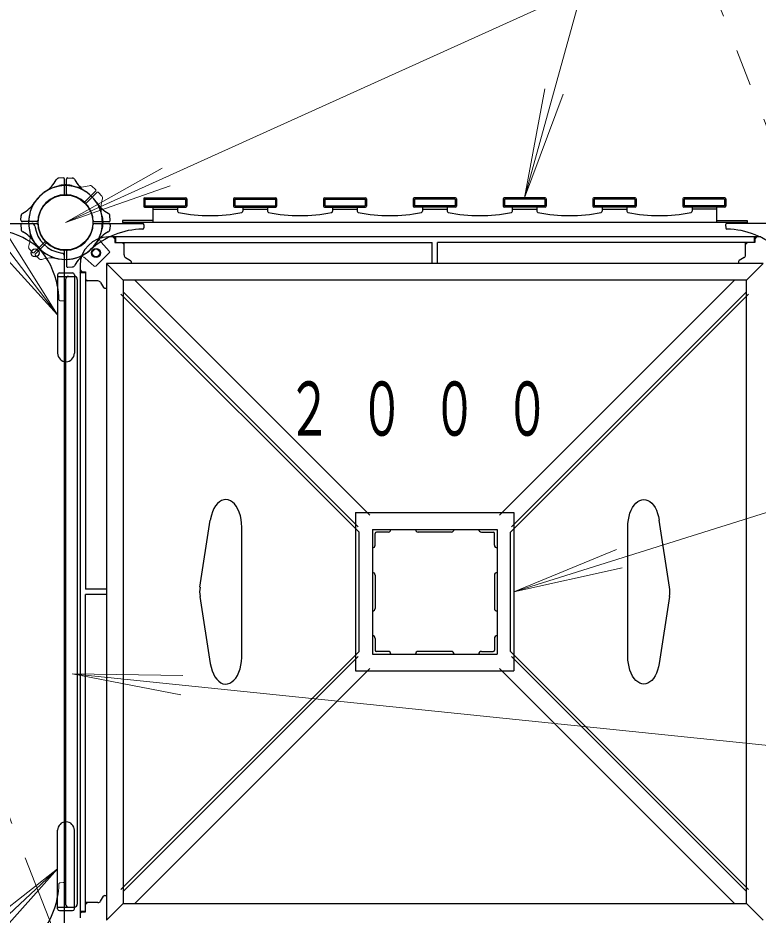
# Model space of a CAD drawing. Units: millimetres on the paper. Extents: x -385 to 0, y -594 to 267.
# Drawn here: x -219.91 to -199.87, y 152.47 to 176.77 of the extents above; entities that cross this region are included whole.
import ezdxf

# ---------------------------------------------------------------- set-up
doc = ezdxf.new("R2010")
doc.units = ezdxf.units.MM
doc.linetypes.add('USER1', pattern=[4.5, 2.5, -2])
doc.linetypes.add('USER2', pattern=[6, 3, -1, 1, -1])
doc.layers.add('LY_1', color=7, linetype='Continuous', lineweight=25)
doc.styles.add('ＭＳ ゴシック', font='')
doc.styles.get('ＭＳ ゴシック').set_extended_font_data('MS Gothic')

msp = doc.modelspace()

# ---------------------------------------------------------------- linework, layer by layer
at = {"layer": 'LY_1', "linetype": 'USER2', "lineweight": 13}
for p, q in [((-198.626, 171.226), (-209.955, 200.214)), ((-218.626, 151.226), (-229.955, 180.214))]:
    msp.add_line(p, q, dxfattribs=at)
at = {"layer": 'LY_1', "lineweight": 13}
for p, q in [((-201.88, 187.532), (-206.192, 171.892)), ((-197.175, 180.926), (-218.626, 171.226)), ((-206.192, 171.892), (-205.65, 174.843)), ((-206.192, 171.892), (-205.146, 174.704)), ((-222.854, 173.981), (-218.84, 168.726)), ((-218.626, 171.226), (-216.01, 172.695)), ((-218.626, 171.226), (-215.795, 172.219)), ((-218.091, 171.796), (-217.813, 172.073)), ((-218.056, 171.76), (-217.778, 172.038)), ((-217.814, 172.121), (-217.91, 172.211)), ((-217.73, 172.037), (-217.641, 171.941)), ((-218.84, 168.726), (-220.446, 171.26)), ((-218.84, 168.726), (-220.862, 170.942)), ((-219.196, 170.691), (-219.473, 170.413)), ((-219.16, 170.656), (-219.438, 170.378)), ((-217.44, 170.454), (-217.66, 170.69)), ((-219.521, 170.414), (-219.604, 170.503)), ((-219.437, 170.33), (-219.348, 170.247)), ((-217.807, 170.041), (-217.44, 170.408)), ((-217.854, 170.04), (-218.09, 170.26)), ((-182.779, 168.662), (-206.482, 161.226)), ((-206.482, 161.226), (-203.709, 162.37)), ((-206.482, 161.226), (-203.553, 161.871)), ((-218.45, 159.001), (-215.503, 158.435)), ((-218.45, 159.001), (-215.45, 158.955)), ((-193.026, 156.382), (-218.45, 159.001)), ((-231.663, 141.753), (-218.84, 153.726)), ((-218.84, 153.726), (-221.203, 151.877)), ((-218.84, 153.726), (-220.846, 151.495))]:
    msp.add_line(p, q, dxfattribs=at)
at = {"layer": 'LY_1'}
for p, q in [((-218.685, 172.433), (-218.806, 172.429)), ((-218.651, 172.007), (-218.651, 172.4)), ((-218.601, 172.007), (-218.601, 172.4)), ((-218.566, 172.433), (-218.435, 172.428)), ((-218.792, 172.212), (-218.792, 172.214)), ((-218.792, 172.212), (-218.792, 172.214)), ((-218.459, 172.212), (-218.459, 172.214)), ((-218.459, 172.212), (-218.459, 172.214)), ((-216.509, 171.867), (-216.509, 171.667)), ((-216.484, 171.892), (-215.367, 171.892)), ((-216.474, 171.857), (-216.474, 171.677)), ((-216.474, 171.857), (-215.377, 171.857)), ((-215.377, 171.857), (-215.377, 171.677)), ((-215.342, 171.867), (-215.342, 171.667)), ((-214.076, 171.867), (-214.076, 171.667)), ((-214.051, 171.892), (-212.934, 171.892)), ((-214.041, 171.857), (-214.041, 171.677)), ((-214.041, 171.857), (-212.944, 171.857)), ((-212.944, 171.857), (-212.944, 171.677)), ((-212.909, 171.867), (-212.909, 171.667)), ((-211.642, 171.867), (-211.642, 171.667)), ((-211.617, 171.892), (-210.501, 171.892)), ((-211.607, 171.857), (-211.607, 171.677)), ((-211.607, 171.857), (-210.511, 171.857)), ((-210.511, 171.857), (-210.511, 171.677)), ((-210.476, 171.867), (-210.476, 171.667)), ((-209.209, 171.867), (-209.209, 171.667)), ((-208.067, 171.892), (-209.184, 171.892)), ((-209.174, 171.857), (-209.174, 171.677)), ((-208.077, 171.857), (-209.174, 171.857)), ((-208.077, 171.857), (-208.077, 171.677)), ((-208.042, 171.867), (-208.042, 171.667)), ((-206.776, 171.867), (-206.776, 171.667)), ((-205.634, 171.892), (-206.751, 171.892)), ((-206.741, 171.857), (-206.741, 171.677)), ((-205.644, 171.857), (-206.741, 171.857)), ((-205.644, 171.857), (-205.644, 171.677)), ((-205.609, 171.867), (-205.609, 171.667)), ((-204.342, 171.867), (-204.342, 171.667)), ((-203.201, 171.892), (-204.317, 171.892)), ((-204.307, 171.857), (-204.307, 171.677)), ((-203.211, 171.857), (-204.307, 171.857)), ((-203.211, 171.857), (-203.211, 171.677)), ((-203.176, 171.867), (-203.176, 171.667)), ((-201.909, 171.867), (-201.909, 171.667)), ((-200.767, 171.892), (-201.884, 171.892)), ((-201.874, 171.857), (-201.874, 171.677)), ((-200.777, 171.857), (-201.874, 171.857)), ((-200.777, 171.857), (-200.777, 171.677)), ((-200.742, 171.867), (-200.742, 171.667)), ((-216.484, 171.642), (-215.367, 171.642)), ((-216.474, 171.677), (-215.377, 171.677)), ((-216.259, 171.642), (-216.259, 171.226)), ((-216.259, 171.589), (-215.592, 171.589)), ((-215.592, 171.642), (-215.592, 171.533)), ((-214.051, 171.642), (-212.934, 171.642)), ((-214.041, 171.677), (-212.944, 171.677)), ((-213.826, 171.642), (-213.826, 171.533)), ((-213.826, 171.589), (-213.159, 171.589)), ((-213.159, 171.642), (-213.159, 171.533)), ((-211.617, 171.642), (-210.501, 171.642)), ((-211.607, 171.677), (-210.511, 171.677)), ((-211.392, 171.642), (-211.392, 171.533)), ((-211.392, 171.589), (-210.726, 171.589)), ((-210.726, 171.642), (-210.726, 171.533)), ((-208.067, 171.642), (-209.184, 171.642)), ((-208.077, 171.677), (-209.174, 171.677)), ((-208.959, 171.642), (-208.959, 171.533)), ((-208.959, 171.589), (-208.292, 171.589)), ((-208.292, 171.642), (-208.292, 171.533)), ((-205.634, 171.642), (-206.751, 171.642)), ((-205.644, 171.677), (-206.741, 171.677)), ((-206.526, 171.642), (-206.526, 171.533)), ((-206.526, 171.589), (-205.859, 171.589)), ((-205.859, 171.642), (-205.859, 171.533)), ((-203.201, 171.642), (-204.317, 171.642)), ((-203.211, 171.677), (-204.307, 171.677)), ((-204.092, 171.642), (-204.092, 171.533)), ((-204.092, 171.589), (-203.426, 171.589)), ((-203.426, 171.642), (-203.426, 171.533)), ((-200.767, 171.642), (-201.884, 171.642)), ((-200.777, 171.677), (-201.874, 171.677)), ((-201.659, 171.642), (-201.659, 171.533)), ((-200.992, 171.589), (-201.659, 171.589)), ((-200.992, 171.642), (-200.992, 171.226)), ((-219.833, 171.285), (-219.828, 171.416)), ((-219.833, 171.285), (-219.829, 171.406)), ((-217.64, 171.392), (-217.637, 171.392)), ((-217.419, 171.285), (-217.423, 171.416)), ((-217.419, 171.285), (-217.423, 171.406)), ((-217.084, 171.279), (-217.084, 171.226)), ((-216.259, 171.279), (-217.084, 171.279)), ((-200.992, 171.279), (-200.167, 171.279)), ((-200.167, 171.279), (-200.167, 171.226)), ((-224.876, 171.201), (-219.407, 171.201)), ((-219.833, 171.166), (-219.829, 171.045)), ((-219.407, 171.251), (-219.8, 171.251)), ((-217.845, 171.251), (-217.452, 171.251)), ((-217.845, 171.201), (-216.535, 171.201)), ((-217.64, 171.059), (-217.637, 171.059)), ((-217.419, 171.166), (-217.423, 171.045)), ((-200.167, 171.226), (-217.084, 171.226)), ((-216.502, 171.166), (-216.506, 171.078)), ((-200.75, 171.166), (-200.745, 171.078)), ((-199.407, 171.201), (-200.716, 171.201)), ((-199.793, 170.834), (-217.459, 170.834)), ((-217.342, 170.834), (-217.292, 170.784)), ((-217.292, 170.834), (-217.292, 170.684)), ((-217.276, 170.834), (-217.292, 170.817)), ((-217.276, 170.834), (-217.276, 170.684)), ((-199.976, 170.834), (-199.959, 170.817)), ((-199.976, 170.834), (-199.976, 170.684)), ((-199.909, 170.834), (-199.959, 170.784)), ((-199.959, 170.834), (-199.959, 170.684)), ((-217.292, 170.701), (-217.276, 170.684)), ((-217.292, 170.684), (-208.701, 170.684)), ((-217.092, 170.684), (-217.042, 170.634)), ((-217.042, 170.348), (-217.042, 170.684)), ((-208.701, 170.119), (-208.701, 170.684)), ((-208.551, 170.119), (-208.551, 170.684)), ((-199.959, 170.684), (-208.551, 170.684)), ((-200.209, 170.348), (-200.209, 170.684)), ((-200.159, 170.684), (-200.209, 170.634)), ((-199.959, 170.701), (-199.976, 170.684)), ((-218.651, 161.226), (-218.651, 170.445)), ((-218.601, 170.445), (-218.601, 170.052)), ((-217.066, 169.666), (-217.519, 170.119)), ((-199.732, 170.119), (-217.519, 170.119)), ((-217.519, 170.119), (-217.519, 152.332)), ((-217.001, 170.276), (-216.869, 170.2)), ((-216.852, 170.171), (-216.852, 170.119)), ((-200.399, 170.171), (-200.399, 170.119)), ((-200.251, 170.276), (-200.382, 170.2)), ((-200.186, 169.666), (-199.732, 170.119)), ((-218.79, 169.859), (-218.436, 169.859)), ((-218.566, 170.019), (-218.445, 170.023)), ((-218.234, 170.059), (-218.234, 152.393)), ((-218.234, 169.942), (-218.184, 169.892)), ((-218.234, 169.876), (-218.217, 169.892)), ((-218.234, 169.892), (-218.084, 169.892)), ((-218.234, 169.876), (-218.084, 169.876)), ((-218.101, 169.892), (-218.084, 169.876)), ((-218.084, 169.892), (-218.084, 161.301)), ((-218.84, 169.809), (-218.84, 169.767)), ((-218.84, 169.767), (-218.84, 167.684)), ((-218.84, 169.767), (-218.386, 169.767)), ((-218.626, 169.684), (-218.626, 152.767)), ((-218.386, 169.809), (-218.386, 169.767)), ((-218.386, 169.767), (-218.386, 167.684)), ((-218.309, 169.684), (-218.309, 152.767)), ((-218.084, 169.692), (-218.034, 169.642)), ((-217.748, 169.642), (-218.084, 169.642)), ((-217.676, 169.601), (-217.6, 169.469)), ((-200.186, 169.666), (-217.066, 169.666)), ((-217.066, 169.666), (-217.066, 152.786)), ((-210.382, 163.303), (-216.745, 169.666)), ((-206.869, 163.303), (-200.506, 169.666)), ((-200.186, 152.786), (-200.186, 169.666)), ((-217.571, 169.452), (-217.519, 169.452)), ((-210.703, 162.982), (-217.066, 169.345)), ((-206.549, 162.982), (-200.186, 169.345)), ((-210.678, 162.839), (-217.125, 169.286)), ((-206.574, 162.839), (-200.127, 169.286)), ((-210.769, 163.369), (-210.769, 159.082)), ((-210.769, 163.369), (-206.482, 163.369)), ((-206.482, 163.369), (-206.482, 159.082)), ((-214.985, 161.353), (-214.705, 163.169)), ((-202.267, 161.353), (-202.547, 163.169)), ((-213.853, 159.476), (-213.853, 162.976)), ((-210.678, 159.612), (-210.678, 162.839)), ((-210.316, 162.916), (-210.316, 159.536)), ((-210.316, 162.916), (-206.936, 162.916)), ((-210.241, 162.491), (-210.241, 162.807)), ((-209.891, 162.841), (-210.207, 162.841)), ((-208.177, 162.841), (-209.074, 162.841)), ((-207.361, 162.841), (-207.044, 162.841)), ((-207.011, 162.491), (-207.011, 162.807)), ((-206.936, 162.916), (-206.936, 159.536)), ((-206.574, 159.612), (-206.574, 162.839)), ((-203.398, 159.476), (-203.398, 162.976)), ((-210.241, 161.674), (-210.241, 160.777)), ((-207.011, 161.674), (-207.011, 160.777)), ((-218.651, 152.007), (-218.651, 161.226)), ((-217.519, 161.301), (-218.084, 161.301)), ((-218.084, 152.559), (-218.084, 161.151)), ((-217.519, 161.151), (-218.084, 161.151)), ((-214.985, 161.099), (-214.705, 159.282)), ((-202.267, 161.099), (-202.547, 159.282)), ((-210.241, 159.961), (-210.241, 159.644)), ((-207.011, 159.961), (-207.011, 159.644)), ((-210.678, 159.612), (-217.125, 153.165)), ((-210.703, 159.469), (-217.066, 153.106)), ((-210.316, 159.536), (-206.936, 159.536)), ((-209.891, 159.611), (-210.207, 159.611)), ((-208.177, 159.611), (-209.074, 159.611)), ((-207.361, 159.611), (-207.044, 159.611)), ((-206.574, 159.612), (-200.127, 153.165)), ((-206.549, 159.469), (-200.186, 153.106)), ((-210.382, 159.149), (-216.745, 152.786)), ((-206.869, 159.149), (-200.506, 152.786)), ((-210.769, 159.082), (-206.482, 159.082)), ((-218.84, 152.684), (-218.84, 154.767)), ((-218.386, 152.684), (-218.386, 154.767)), ((-217.676, 152.851), (-217.6, 152.982)), ((-217.571, 152.999), (-217.519, 152.999)), ((-218.84, 152.642), (-218.84, 152.684)), ((-218.84, 152.684), (-218.386, 152.684)), ((-218.79, 152.592), (-218.436, 152.592)), ((-218.386, 152.642), (-218.386, 152.684)), ((-218.234, 152.576), (-218.217, 152.559)), ((-218.234, 152.576), (-218.084, 152.576)), ((-218.101, 152.559), (-218.084, 152.576)), ((-217.748, 152.809), (-218.084, 152.809)), ((-218.084, 152.759), (-218.034, 152.809)), ((-217.066, 152.786), (-217.519, 152.332)), ((-217.066, 152.786), (-200.186, 152.786)), ((-200.186, 152.786), (-199.732, 152.332)), ((-218.234, 152.559), (-218.084, 152.559)), ((-218.234, 152.509), (-218.184, 152.559))]:
    msp.add_line(p, q, dxfattribs=at)
at = {"layer": 'LY_1', "linetype": 'USER1', "lineweight": 13}
for p, q in [((-218.651, 169.859), (-218.651, 169.135)), ((-218.686, 169.102), (-218.773, 169.106)), ((-218.686, 153.35), (-218.773, 153.345)), ((-218.651, 152.592), (-218.651, 153.317))]:
    msp.add_line(p, q, dxfattribs=at)
at = {"layer": 'LY_1'}
for points in [[(-213.853, 162.976), (-213.858, 163.082), (-213.87, 163.186), (-213.892, 163.285), (-213.921, 163.379), (-213.957, 163.464), (-214.001, 163.54), (-214.049, 163.604), (-214.103, 163.655), (-214.16, 163.693), (-214.22, 163.717), (-214.281, 163.726), (-214.343, 163.719), (-214.403, 163.698), (-214.46, 163.662), (-214.515, 163.613), (-214.564, 163.551), (-214.608, 163.477), (-214.646, 163.393), (-214.677, 163.3), (-214.699, 163.202), (-214.702, 163.186), (-214.705, 163.169)], [(-203.398, 162.976), (-203.394, 163.074), (-203.383, 163.17), (-203.365, 163.263), (-203.34, 163.351), (-203.309, 163.432), (-203.271, 163.506), (-203.229, 163.571), (-203.182, 163.625), (-203.131, 163.669), (-203.077, 163.7), (-203.021, 163.719), (-202.965, 163.726), (-202.908, 163.719), (-202.853, 163.7), (-202.799, 163.669), (-202.748, 163.625), (-202.701, 163.571), (-202.659, 163.506), (-202.621, 163.432), (-202.59, 163.35), (-202.565, 163.262), (-202.547, 163.169)], [(-214.705, 159.282), (-214.685, 159.182), (-214.657, 159.087), (-214.621, 159), (-214.579, 158.923), (-214.531, 158.857), (-214.478, 158.803), (-214.421, 158.763), (-214.362, 158.737), (-214.301, 158.726), (-214.239, 158.73), (-214.179, 158.749), (-214.121, 158.783), (-214.066, 158.83), (-214.016, 158.89), (-213.97, 158.962), (-213.932, 159.045), (-213.9, 159.136), (-213.876, 159.234), (-213.861, 159.337), (-213.854, 159.442), (-213.853, 159.459), (-213.853, 159.476)], [(-202.547, 159.282), (-202.565, 159.189), (-202.59, 159.101), (-202.621, 159.02), (-202.659, 158.946), (-202.701, 158.881), (-202.748, 158.826), (-202.799, 158.783), (-202.853, 158.751), (-202.908, 158.732), (-202.965, 158.726), (-203.021, 158.732), (-203.077, 158.751), (-203.131, 158.783), (-203.182, 158.826), (-203.229, 158.881), (-203.271, 158.945), (-203.309, 159.019), (-203.34, 159.101), (-203.365, 159.189), (-203.383, 159.282), (-203.394, 159.378), (-203.398, 159.476)]]:
    msp.add_lwpolyline(points, dxfattribs=at)
for centre, radius in [((-218.626, 171.226), 0.743), ((-219.451, 170.401), 0.108), ((-217.801, 170.401), 0.125)]:
    msp.add_circle(centre, radius, dxfattribs=at)
at = {"layer": 'LY_1', "lineweight": 13}
msp.add_circle((-217.801, 170.401), 0.1, dxfattribs=at)
at = {"layer": 'LY_1'}
for centre, radius, start, end in [((-219.617, 172.768), 0.833, 302.7272, 332.5412), ((-218.803, 172.345), 0.0833, 92, 152.5412), ((-218.684, 172.4), 0.0333, 0, 92), ((-218.567, 172.4), 0.0333, 88, 180), ((-218.448, 172.345), 0.0833, 27.4588, 88), ((-217.634, 172.768), 0.833, 207.4588, 237.2728), ((-218.626, 171.226), 1, 90, 180), ((-218.626, 171.226), 1, 90, 147.2728), ((-218.776, 172.214), 0.0167, 98.6269, 180), ((-218.776, 172.214), 0.0167, 98.6269, 180), ((-218.626, 171.226), 1.017, 90, 98.6269), ((-218.626, 171.226), 1.017, 90, 98.6269), ((-218.684, 172.007), 0.0333, 274.2707, 0), ((-218.626, 171.226), 1.017, 81.3731, 90), ((-218.626, 171.226), 1.017, 81.3731, 90), ((-218.626, 171.226), 1, 32.7272, 90), ((-218.626, 171.226), 1, 0, 90), ((-218.567, 172.007), 0.0333, 180, 265.7293), ((-218.476, 172.214), 0.0167, 0, 81.3731), ((-218.476, 172.214), 0.0167, 0, 81.3731), ((-220.168, 172.217), 0.833, 297.4588, 327.2728), ((-220.168, 172.217), 0.833, 297.4588, 327.2728), ((-218.626, 171.226), 0.75, 90, 180), ((-218.626, 171.226), 0.75, 90, 175.7293), ((-218.626, 171.226), 0.75, 4.2707, 90), ((-218.626, 171.226), 0.75, 270, 90), ((-217.084, 172.217), 0.833, 212.7272, 242.5412), ((-217.083, 172.217), 0.833, 212.7272, 242.5412), ((-216.484, 171.867), 0.025, 90, 180), ((-215.367, 171.867), 0.025, 0, 90), ((-214.051, 171.867), 0.025, 90, 180), ((-212.934, 171.867), 0.025, 0, 90), ((-211.617, 171.867), 0.025, 90, 180), ((-210.501, 171.867), 0.025, 0, 90), ((-209.184, 171.867), 0.025, 90, 180), ((-208.067, 171.867), 0.025, 0, 90), ((-206.751, 171.867), 0.025, 90, 180), ((-205.634, 171.867), 0.025, 0, 90), ((-204.317, 171.867), 0.025, 90, 180), ((-203.201, 171.867), 0.025, 0, 90), ((-201.884, 171.867), 0.025, 90, 180), ((-200.767, 171.867), 0.025, 0, 90), ((-216.484, 171.667), 0.025, 180, 270), ((-215.559, 171.533), 0.0333, 180, 258.3051), ((-215.367, 171.667), 0.025, 270, 0), ((-214.051, 171.667), 0.025, 180, 270), ((-213.859, 171.533), 0.0333, 281.6949, 0), ((-213.126, 171.533), 0.0333, 180, 258.3051), ((-212.934, 171.667), 0.025, 270, 0), ((-211.617, 171.667), 0.025, 180, 270), ((-211.426, 171.533), 0.0333, 281.6949, 0), ((-210.692, 171.533), 0.0333, 180, 258.3051), ((-210.501, 171.667), 0.025, 270, 0), ((-209.184, 171.667), 0.025, 180, 270), ((-208.992, 171.533), 0.0333, 281.6949, 0), ((-208.259, 171.533), 0.0333, 180, 258.3051), ((-208.067, 171.667), 0.025, 270, 0), ((-206.751, 171.667), 0.025, 180, 270), ((-206.559, 171.533), 0.0333, 281.6949, 0), ((-205.826, 171.533), 0.0333, 180, 258.3051), ((-205.634, 171.667), 0.025, 270, 0), ((-204.317, 171.667), 0.025, 180, 270), ((-204.126, 171.533), 0.0333, 281.6949, 0), ((-203.392, 171.533), 0.0333, 180, 258.3051), ((-203.201, 171.667), 0.025, 270, 0), ((-201.884, 171.667), 0.025, 180, 270), ((-201.692, 171.533), 0.0333, 281.6949, 0), ((-200.767, 171.667), 0.025, 270, 0), ((-219.8, 171.284), 0.0333, 178, 270), ((-219.799, 171.284), 0.0333, 178, 270), ((-219.745, 171.404), 0.0833, 117.4588, 178), ((-219.745, 171.404), 0.0833, 117.4588, 178), ((-219.407, 171.284), 0.0333, 270, 355.7293), ((-219.407, 171.284), 0.0333, 270, 355.7293), ((-217.845, 171.284), 0.0333, 184.2707, 270), ((-217.844, 171.284), 0.0333, 184.2707, 270), ((-217.637, 171.376), 0.0167, 8.6269, 90), ((-218.626, 171.226), 1.017, 0, 8.6269), ((-217.506, 171.404), 0.0833, 2, 62.5412), ((-217.506, 171.404), 0.0833, 2, 62.5412), ((-217.452, 171.284), 0.0333, 270, 2), ((-217.452, 171.284), 0.0333, 270, 2), ((-214.709, 175.639), 4.227, 258.3051, 281.6949), ((-212.276, 175.639), 4.227, 258.3051, 281.6949), ((-209.842, 175.639), 4.227, 258.3051, 281.6949), ((-207.409, 175.639), 4.227, 258.3051, 281.6949), ((-204.976, 175.639), 4.227, 258.3051, 281.6949), ((-202.542, 175.639), 4.227, 258.3051, 281.6949), ((-220.754, 168.881), 2.167, 47.7828, 88.9159), ((-219.799, 171.167), 0.0333, 90, 182), ((-219.745, 171.048), 0.0833, 182, 242.5412), ((-218.626, 171.226), 1, 180, 270), ((-219.536, 171.117), 0.0833, 6.7872, 90), ((-218.626, 171.226), 0.833, 186.7872, 263.2128), ((-219.407, 171.167), 0.0333, 4.2707, 90), ((-219.407, 171.167), 0.0333, 4.2707, 90), ((-218.626, 171.226), 0.75, 180, 270), ((-218.626, 171.226), 0.75, 184.2707, 270), ((-218.626, 171.226), 1, 270, 0), ((-218.626, 171.226), 0.75, 270, 355.7293), ((-216.498, 168.881), 2.167, 91.0841, 132.2172), ((-217.845, 171.167), 0.0333, 90, 175.7293), ((-217.844, 171.167), 0.0333, 90, 175.7293), ((-217.637, 171.076), 0.0167, 270, 351.3731), ((-218.626, 171.226), 1.017, 351.3731, 0), ((-217.506, 171.048), 0.0833, 297.4588, 358), ((-217.452, 171.167), 0.0333, 358, 90), ((-216.539, 171.08), 0.0333, 271.0842, 357), ((-216.535, 171.167), 0.0333, 357, 90), ((-200.716, 171.167), 0.0333, 90, 183), ((-200.712, 171.08), 0.0333, 183, 268.9158), ((-200.753, 168.881), 2.167, 47.7828, 88.9159), ((-220.168, 170.235), 0.833, 32.7272, 62.5412), ((-217.459, 170.059), 0.775, 90, 180), ((-217.084, 170.235), 0.833, 117.4588, 147.2728), ((-220.971, 169.098), 2.167, 10.3996, 42.2172), ((-218.626, 171.226), 1, 270, 327.2728), ((-218.626, 171.226), 1, 227.7828, 270), ((-218.734, 170.316), 0.0833, 0, 83.2128), ((-218.684, 170.445), 0.0333, 0, 85.7293), ((-218.567, 170.445), 0.0333, 94.2707, 180), ((-217.634, 169.683), 0.833, 122.7272, 152.5412), ((-216.959, 170.348), 0.0833, 180, 240), ((-200.292, 170.348), 0.0833, 300, 0), ((-218.448, 170.106), 0.0833, 272, 332.5412), ((-216.886, 170.171), 0.0333, 0, 60), ((-200.366, 170.171), 0.0333, 120, 180), ((-218.79, 169.809), 0.05, 90, 180), ((-218.567, 170.052), 0.0333, 180, 272), ((-218.436, 169.809), 0.05, 0, 90), ((-218.542, 169.684), 0.0833, 90, 180), ((-218.392, 169.684), 0.0833, 0, 90), ((-217.748, 169.559), 0.0833, 30, 90), ((-217.571, 169.486), 0.0333, 210, 270), ((-218.613, 167.684), 0.227, 180, 0), ((-210.207, 162.807), 0.0333, 90, 180), ((-209.891, 162.916), 0.075, 270, 0), ((-209.074, 162.916), 0.075, 180, 270), ((-208.177, 162.916), 0.075, 270, 0), ((-207.361, 162.916), 0.075, 180, 270), ((-207.044, 162.807), 0.0333, 0, 90), ((-210.316, 162.491), 0.075, 270, 0), ((-206.936, 162.491), 0.075, 180, 270), ((-210.316, 161.674), 0.075, 0, 90), ((-206.936, 161.674), 0.075, 90, 180), ((-214.161, 161.226), 0.833, 171.2291, 188.7709), ((-203.09, 161.226), 0.833, 351.2291, 8.7709), ((-210.316, 160.777), 0.075, 270, 0), ((-206.936, 160.777), 0.075, 180, 270), ((-210.316, 159.961), 0.075, 0, 90), ((-206.936, 159.961), 0.075, 90, 180), ((-210.207, 159.644), 0.0333, 180, 270), ((-207.044, 159.644), 0.0333, 270, 0), ((-209.891, 159.536), 0.075, 0, 90), ((-209.074, 159.536), 0.075, 90, 180), ((-208.177, 159.536), 0.075, 0, 90), ((-207.361, 159.536), 0.075, 90, 180), ((-218.613, 154.767), 0.227, 0, 180), ((-220.971, 153.354), 2.167, 317.7828, 349.6004), ((-217.748, 152.892), 0.0833, 270, 330), ((-217.571, 152.966), 0.0333, 90, 150), ((-218.79, 152.642), 0.05, 180, 270), ((-218.542, 152.767), 0.0833, 180, 270), ((-218.436, 152.642), 0.05, 270, 0), ((-218.392, 152.767), 0.0833, 270, 0)]:
    msp.add_arc(centre, radius, start, end, dxfattribs=at)
at = {"layer": 'LY_1', "lineweight": 13}
for centre, radius, start, end in [((-218.626, 171.226), 1, 77.7272, 135), ((-218.236, 173.017), 0.833, 257.7272, 287.5412), ((-217.96, 172.143), 0.0833, 47, 107.5412), ((-217.837, 172.097), 0.0333, 315, 47), ((-217.754, 172.015), 0.0333, 43, 135), ((-218.626, 171.226), 1, 135, 192.2728), ((-218.626, 171.226), 0.75, 49.2707, 135), ((-218.115, 171.819), 0.0333, 229.2707, 315), ((-216.834, 171.615), 0.833, 162.4588, 192.2728), ((-217.708, 171.892), 0.0833, 342.4588, 43), ((-218.626, 171.226), 0.75, 135, 220.7293), ((-218.032, 171.737), 0.0333, 135, 220.7293), ((-218.626, 171.226), 1, 338.1324, 12.2728), ((-220.417, 170.836), 0.833, 342.4588, 12.2728), ((-217.538, 170.804), 0.167, 158.7906, 223), ((-219.543, 170.56), 0.0833, 162.4588, 223), ((-219.219, 170.715), 0.0333, 315, 40.7293), ((-219.137, 170.632), 0.0333, 49.2707, 135), ((-218.626, 171.226), 0.75, 229.2707, 315), ((-219.497, 170.437), 0.0333, 223, 315), ((-219.414, 170.355), 0.0333, 135, 227), ((-217.464, 170.431), 0.0333, 315, 43), ((-219.292, 170.308), 0.0833, 227, 287.5412), ((-219.015, 169.434), 0.833, 77.7272, 107.5412), ((-218.626, 171.226), 1, 257.7272, 291.8676), ((-218.204, 170.138), 0.167, 47, 111.2094), ((-217.831, 170.064), 0.0333, 227, 315)]:
    msp.add_arc(centre, radius, start, end, dxfattribs=at)
at = {"layer": 'LY_1', "linetype": 'USER1', "lineweight": 13}
for centre, radius, start, end in [((-220.971, 169.098), 2.167, 1.0841, 10.3996), ((-218.771, 169.14), 0.0333, 181.0841, 267), ((-218.684, 169.135), 0.0333, 267, 0), ((-220.971, 153.354), 2.167, 349.6004, 358.9158), ((-218.771, 153.312), 0.0333, 93, 178.9159), ((-218.684, 153.317), 0.0333, 0, 93)]:
    msp.add_arc(centre, radius, start, end, dxfattribs=at)

# ---------------------------------------------------------------- texts
at = {"layer": 'LY_1', "insert": (-212.626, 166.175), "char_height": 1.466, "attachment_point": 4, "style": 'ＭＳ ゴシック'}
msp.add_mtext('\\T1.64;\\W0.6;２０００', dxfattribs=at)

doc.saveas('drawing.dxf')
